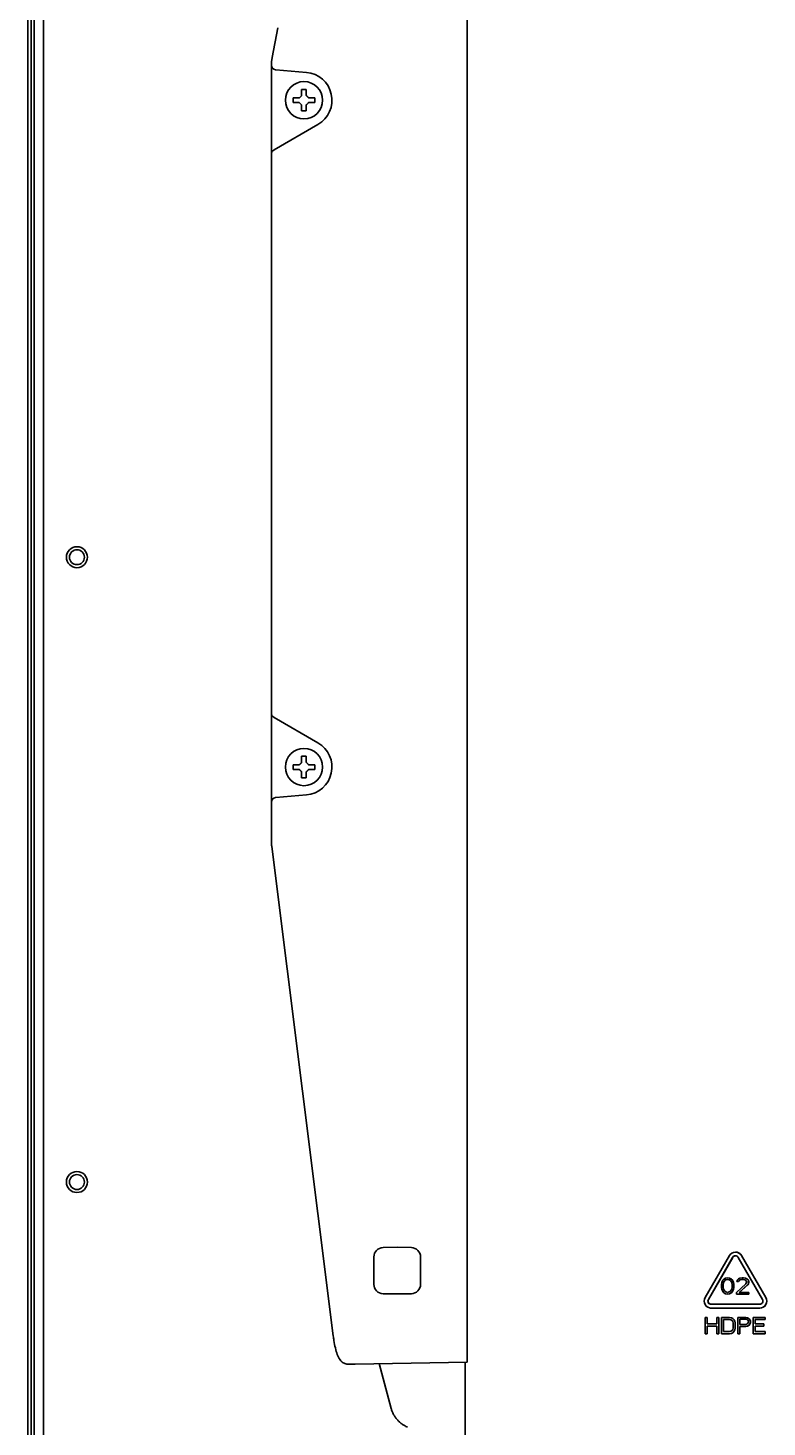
# Model space of a CAD drawing. Extents: x 6336 to 10269, y -393 to 3036.
# Drawn here: x 8426.8 to 8585.3, y 2512.2 to 2812.2 of the extents above; entities that cross this region are included whole.
import ezdxf

# ---------------------------------------------------------------- set-up
doc = ezdxf.new("R2010")
doc.units = 0
doc.header["$LTSCALE"] = 5
doc.layers.add('1', color=7, linetype='CONTINUOUS', true_color=0xffffff)

msp = doc.modelspace()

# ---------------------------------------------------------------- linework, layer by layer
at = {"layer": '1', "color": 7, "linetype": 'Continuous', "lineweight": 35}
for p, q in [((8426.77, 2898.93), (8426.77, 2249.53)), ((8428.07, 2264.33), (8428.07, 2899.73)), ((8427.46, 2252.53), (8427.46, 2895.93)), ((8430.07, 2853.71), (8430.07, 2359.74)), ((8520.97, 2561.44), (8520.97, 2827.06)), ((8480.33, 2812.23), (8479.12, 2805.93)), ((8478.97, 2804.96), (8479.12, 2805.93)), ((8478.97, 2804.28), (8478.97, 2804.96)), ((8478.97, 2802.27), (8478.97, 2804.28)), ((8479.96, 2803.28), (8479.89, 2803.28)), ((8486.5, 2802.7), (8479.96, 2803.28)), ((8478.97, 2787.47), (8478.97, 2802.27)), ((8483.67, 2796.73), (8483.67, 2797.23)), ((8483.67, 2796.23), (8483.67, 2796.73)), ((8488.27, 2797.23), (8488.27, 2796.73)), ((8488.27, 2796.73), (8488.27, 2796.23)), ((8479.55, 2786.09), (8488.97, 2791.53)), ((8478.97, 2785.18), (8478.97, 2787.47)), ((8478.97, 2665.27), (8478.97, 2785.18)), ((8479.47, 2786.05), (8479.55, 2786.09)), ((8478.97, 2662.98), (8478.97, 2665.27)), ((8479.55, 2664.37), (8479.47, 2664.41)), ((8488.97, 2658.92), (8479.55, 2664.37)), ((8478.97, 2648.18), (8478.97, 2662.98)), ((8483.67, 2653.73), (8483.67, 2654.23)), ((8483.67, 2653.23), (8483.67, 2653.73)), ((8488.27, 2654.23), (8488.27, 2653.73)), ((8488.27, 2653.73), (8488.27, 2653.23)), ((8478.97, 2646.17), (8478.97, 2648.18)), ((8479.89, 2647.17), (8479.96, 2647.18)), ((8479.96, 2647.18), (8486.5, 2647.75)), ((8478.97, 2637.85), (8478.97, 2646.17)), ((8479.04, 2636.69), (8492.25, 2531.72)), ((8520.97, 2558.51), (8520.97, 2561.44)), ((8520.97, 2556.25), (8520.97, 2558.51)), ((8520.97, 2553.32), (8520.97, 2556.25)), ((8502.94, 2550.67), (8505.97, 2550.73)), ((8505.97, 2550.73), (8509.01, 2550.67)), ((8520.97, 2538.24), (8520.97, 2553.32)), ((8500.97, 2542.78), (8500.97, 2548.67)), ((8510.97, 2548.67), (8510.97, 2542.78)), ((8577.21, 2548.95), (8572.02, 2539.95)), ((8577.91, 2548.55), (8572.71, 2539.55)), ((8572.71, 2539.55), (8577.9, 2548.55)), ((8577.91, 2548.55), (8577.9, 2548.55)), ((8578.88, 2549.65), (8578.87, 2549.66)), ((8579.12, 2548.55), (8584.31, 2539.55)), ((8579.81, 2548.95), (8579.81, 2548.95)), ((8585, 2539.95), (8579.81, 2548.95)), ((8579.81, 2548.95), (8585.01, 2539.95)), ((8575.58, 2543.16), (8575.51, 2542.78)), ((8575.51, 2542.78), (8575.51, 2542.12)), ((8575.51, 2542.12), (8575.58, 2541.74)), ((8575.66, 2543.38), (8575.58, 2543.16)), ((8575.58, 2541.74), (8575.66, 2541.52)), ((8575.8, 2543.68), (8575.66, 2543.38)), ((8575.66, 2541.52), (8575.8, 2541.22)), ((8576.02, 2543.9), (8575.8, 2543.68)), ((8575.87, 2542.71), (8575.95, 2543.16)), ((8575.87, 2542.71), (8575.88, 2542.71)), ((8575.87, 2542.19), (8575.87, 2542.71)), ((8575.88, 2542.19), (8575.87, 2542.19)), ((8575.95, 2541.74), (8575.87, 2542.19)), ((8575.95, 2543.16), (8575.88, 2542.71)), ((8575.88, 2542.71), (8575.88, 2542.19)), ((8575.88, 2542.19), (8575.95, 2541.74)), ((8576.24, 2543.6), (8575.95, 2543.16)), ((8575.95, 2543.16), (8576.24, 2543.6)), ((8575.95, 2543.16), (8575.95, 2543.16)), ((8575.95, 2541.74), (8576.24, 2541.29)), ((8575.95, 2541.74), (8575.95, 2541.74)), ((8576.24, 2541.3), (8575.95, 2541.74)), ((8576.38, 2544.13), (8576.02, 2543.9)), ((8576.46, 2543.75), (8576.24, 2543.6)), ((8576.24, 2543.6), (8576.46, 2543.75)), ((8576.24, 2543.6), (8576.24, 2543.6)), ((8576.82, 2544.2), (8576.38, 2544.13)), ((8576.83, 2543.83), (8576.46, 2543.75)), ((8576.46, 2543.75), (8576.82, 2543.83)), ((8576.46, 2543.75), (8576.46, 2543.75)), ((8577.26, 2544.13), (8576.82, 2544.2)), ((8576.83, 2543.83), (8576.82, 2543.83)), ((8576.82, 2543.83), (8577.19, 2543.75)), ((8577.19, 2543.75), (8576.83, 2543.83)), ((8577.19, 2543.75), (8577.41, 2543.6)), ((8577.26, 2544.12), (8577.26, 2544.13)), ((8577.62, 2543.9), (8577.26, 2544.13)), ((8577.26, 2544.12), (8577.63, 2543.9)), ((8577.41, 2543.6), (8577.7, 2543.16)), ((8577.7, 2541.74), (8577.41, 2541.3)), ((8577.63, 2543.9), (8577.62, 2543.9)), ((8577.84, 2543.68), (8577.62, 2543.9)), ((8577.63, 2543.9), (8577.85, 2543.68)), ((8577.7, 2543.16), (8577.77, 2542.71)), ((8577.77, 2542.19), (8577.7, 2541.74)), ((8577.77, 2542.71), (8577.77, 2542.19)), ((8577.85, 2543.68), (8577.84, 2543.68)), ((8577.99, 2543.38), (8577.84, 2543.68)), ((8577.84, 2541.22), (8577.99, 2541.52)), ((8577.85, 2543.68), (8577.99, 2543.38)), ((8577.99, 2541.52), (8577.85, 2541.22)), ((8577.99, 2543.38), (8578.07, 2543.16)), ((8577.99, 2543.38), (8577.99, 2543.38)), ((8578.06, 2543.16), (8577.99, 2543.38)), ((8578.07, 2541.74), (8577.99, 2541.52)), ((8577.99, 2541.52), (8578.06, 2541.74)), ((8577.99, 2541.52), (8577.99, 2541.52)), ((8578.07, 2543.16), (8578.06, 2543.16)), ((8578.13, 2542.79), (8578.06, 2543.16)), ((8578.06, 2541.74), (8578.13, 2542.12)), ((8578.07, 2541.74), (8578.06, 2541.74)), ((8578.07, 2543.16), (8578.14, 2542.78)), ((8578.14, 2542.11), (8578.07, 2541.74)), ((8578.14, 2542.78), (8578.13, 2542.79)), ((8578.13, 2542.12), (8578.13, 2542.79)), ((8578.14, 2542.11), (8578.13, 2542.12)), ((8578.14, 2542.78), (8578.14, 2542.11)), ((8580.76, 2542.93), (8578.72, 2541.07)), ((8578.86, 2543.68), (8578.79, 2543.38)), ((8578.8, 2543.38), (8578.79, 2543.38)), ((8578.79, 2543.38), (8579.16, 2543.38)), ((8579.16, 2543.38), (8578.8, 2543.38)), ((8579.16, 2543.98), (8578.86, 2543.68)), ((8579.45, 2544.13), (8579.16, 2543.98)), ((8579.31, 2543.6), (8579.16, 2543.38)), ((8579.16, 2543.38), (8579.3, 2543.6)), ((8579.16, 2543.38), (8579.16, 2543.38)), ((8579.3, 2543.6), (8579.52, 2543.75)), ((8579.31, 2543.6), (8579.3, 2543.6)), ((8579.3, 2541.07), (8581.12, 2542.71)), ((8579.53, 2543.75), (8579.31, 2543.6)), ((8581.13, 2542.71), (8579.31, 2541.07)), ((8579.96, 2544.2), (8579.45, 2544.13)), ((8579.52, 2543.75), (8579.88, 2543.83)), ((8579.53, 2543.75), (8579.52, 2543.75)), ((8579.89, 2543.83), (8579.53, 2543.75)), ((8579.89, 2543.83), (8579.88, 2543.83)), ((8579.88, 2543.83), (8580.18, 2543.83)), ((8580.18, 2543.83), (8579.89, 2543.83)), ((8580.25, 2544.2), (8579.96, 2544.2)), ((8580.54, 2543.75), (8580.18, 2543.83)), ((8580.18, 2543.83), (8580.18, 2543.83)), ((8580.18, 2543.83), (8580.54, 2543.75)), ((8580.69, 2544.13), (8580.25, 2544.2)), ((8580.54, 2543.75), (8580.76, 2543.61)), ((8580.69, 2544.13), (8580.98, 2543.98)), ((8580.69, 2544.13), (8580.69, 2544.13)), ((8580.98, 2543.98), (8580.69, 2544.13)), ((8580.76, 2543.61), (8580.9, 2543.38)), ((8580.9, 2543.23), (8580.76, 2542.93)), ((8580.9, 2543.38), (8580.9, 2543.23)), ((8580.98, 2543.98), (8581.27, 2543.68)), ((8580.98, 2543.98), (8580.98, 2543.98)), ((8581.27, 2543.68), (8580.98, 2543.98)), ((8581.12, 2542.71), (8581.27, 2542.93)), ((8581.13, 2542.71), (8581.12, 2542.71)), ((8581.27, 2542.93), (8581.13, 2542.71)), ((8581.27, 2543.68), (8581.35, 2543.38)), ((8581.27, 2543.68), (8581.27, 2543.68)), ((8581.34, 2543.38), (8581.27, 2543.68)), ((8581.35, 2543.23), (8581.27, 2542.93)), ((8581.27, 2542.93), (8581.34, 2543.23)), ((8581.27, 2542.93), (8581.27, 2542.93)), ((8581.35, 2543.38), (8581.34, 2543.38)), ((8581.34, 2543.23), (8581.34, 2543.38)), ((8581.35, 2543.23), (8581.34, 2543.23)), ((8581.35, 2543.38), (8581.35, 2543.23)), ((8505.97, 2540.73), (8502.94, 2540.78)), ((8509.01, 2540.78), (8505.97, 2540.73)), ((8572.71, 2539.55), (8572.71, 2539.55)), ((8583.7, 2538.5), (8573.31, 2538.5)), ((8575.8, 2541.22), (8576.02, 2541)), ((8576.02, 2541), (8576.38, 2540.77)), ((8576.24, 2541.29), (8576.24, 2541.3)), ((8576.46, 2541.15), (8576.24, 2541.3)), ((8576.24, 2541.29), (8576.46, 2541.15)), ((8576.39, 2540.77), (8576.38, 2540.77)), ((8576.38, 2540.77), (8576.82, 2540.7)), ((8576.83, 2540.7), (8576.39, 2540.77)), ((8576.82, 2541.07), (8576.46, 2541.15)), ((8577.19, 2541.15), (8576.82, 2541.07)), ((8576.82, 2540.7), (8577.26, 2540.77)), ((8576.83, 2540.7), (8576.82, 2540.7)), ((8577.26, 2540.77), (8576.83, 2540.7)), ((8577.41, 2541.3), (8577.19, 2541.15)), ((8577.63, 2541), (8577.26, 2540.77)), ((8577.26, 2540.77), (8577.62, 2541)), ((8577.26, 2540.77), (8577.26, 2540.77)), ((8577.62, 2541), (8577.84, 2541.22)), ((8577.63, 2541), (8577.62, 2541)), ((8577.85, 2541.22), (8577.63, 2541)), ((8577.85, 2541.22), (8577.84, 2541.22)), ((8578.72, 2541.07), (8578.72, 2540.7)), ((8581.35, 2540.7), (8578.72, 2540.7)), ((8578.72, 2540.7), (8578.72, 2540.7)), ((8578.72, 2540.7), (8581.34, 2540.7)), ((8581.34, 2541.07), (8579.3, 2541.07)), ((8581.35, 2541.07), (8581.34, 2541.07)), ((8581.34, 2540.7), (8581.34, 2541.07)), ((8581.35, 2540.7), (8581.34, 2540.7)), ((8581.35, 2541.07), (8581.35, 2540.7)), ((8585.01, 2539.95), (8585, 2539.95)), ((8520.97, 2535.29), (8520.97, 2538.24)), ((8572.45, 2535.7), (8572.01, 2535.7)), ((8572.01, 2535.7), (8572.01, 2532.2)), ((8572.45, 2535.7), (8572.45, 2535.7)), ((8572.45, 2534.29), (8572.45, 2535.7)), ((8572.45, 2535.7), (8572.45, 2534.29)), ((8572.95, 2537.75), (8572.96, 2537.74)), ((8573.32, 2537.7), (8573.31, 2537.7)), ((8573.31, 2537.7), (8583.7, 2537.7)), ((8583.71, 2537.7), (8573.32, 2537.7)), ((8574.93, 2535.7), (8574.49, 2535.7)), ((8574.49, 2535.7), (8574.49, 2534.29)), ((8574.93, 2535.7), (8574.93, 2535.7)), ((8574.93, 2532.2), (8574.93, 2535.7)), ((8574.93, 2535.7), (8574.93, 2532.2)), ((8575.51, 2535.7), (8575.51, 2532.2)), ((8577.26, 2535.7), (8575.51, 2535.7)), ((8577.62, 2535.63), (8577.26, 2535.7)), ((8577.63, 2535.62), (8577.62, 2535.63)), ((8577.91, 2535.48), (8577.62, 2535.63)), ((8577.63, 2535.62), (8577.92, 2535.48)), ((8577.92, 2535.48), (8577.91, 2535.48)), ((8578.2, 2535.18), (8577.91, 2535.48)), ((8577.92, 2535.48), (8578.21, 2535.18)), ((8580.75, 2535.7), (8579.01, 2535.7)), ((8579.01, 2535.7), (8579.01, 2532.2)), ((8579.45, 2535.33), (8579.44, 2535.33)), ((8579.44, 2534.21), (8579.44, 2535.33)), ((8579.44, 2535.33), (8580.83, 2535.33)), ((8579.45, 2535.33), (8579.45, 2534.21)), ((8580.83, 2535.33), (8579.45, 2535.33)), ((8581.12, 2535.63), (8580.75, 2535.7)), ((8580.83, 2535.33), (8581.05, 2535.25)), ((8581.12, 2535.63), (8581.12, 2535.63)), ((8581.41, 2535.4), (8581.12, 2535.63)), ((8581.12, 2535.63), (8581.42, 2535.4)), ((8581.42, 2535.4), (8581.41, 2535.4)), ((8581.63, 2535.11), (8581.41, 2535.4)), ((8581.42, 2535.4), (8581.63, 2535.1)), ((8584.91, 2535.7), (8582.29, 2535.7)), ((8582.29, 2535.7), (8582.29, 2532.2)), ((8583.71, 2537.7), (8583.7, 2537.7)), ((8584.91, 2535.7), (8584.91, 2535.7)), ((8584.91, 2535.25), (8584.91, 2535.7)), ((8584.91, 2535.7), (8584.91, 2535.25)), ((8520.97, 2533.52), (8520.97, 2535.29)), ((8520.97, 2530.56), (8520.97, 2533.52)), ((8574.49, 2534.29), (8572.45, 2534.29)), ((8572.45, 2533.84), (8572.45, 2533.84)), ((8572.45, 2533.84), (8574.49, 2533.84)), ((8572.45, 2532.2), (8572.45, 2533.84)), ((8574.49, 2533.84), (8572.45, 2533.84)), ((8572.45, 2533.84), (8572.45, 2532.2)), ((8574.49, 2533.84), (8574.49, 2532.2)), ((8575.95, 2535.25), (8575.95, 2532.65)), ((8577.26, 2535.25), (8575.95, 2535.25)), ((8575.95, 2535.25), (8575.95, 2535.25)), ((8575.95, 2532.65), (8575.95, 2535.25)), ((8575.95, 2535.25), (8577.26, 2535.25)), ((8577.26, 2532.65), (8575.95, 2532.65)), ((8577.26, 2535.25), (8577.55, 2535.18)), ((8577.55, 2532.72), (8577.26, 2532.65)), ((8577.55, 2535.18), (8577.77, 2535.03)), ((8577.77, 2532.87), (8577.55, 2532.72)), ((8577.62, 2532.28), (8577.91, 2532.42)), ((8577.92, 2532.42), (8577.63, 2532.27)), ((8577.77, 2535.03), (8577.91, 2534.81)), ((8577.91, 2533.09), (8577.77, 2532.87)), ((8577.91, 2534.81), (8577.99, 2534.51)), ((8577.99, 2533.39), (8577.91, 2533.09)), ((8577.91, 2532.42), (8578.2, 2532.72)), ((8577.92, 2532.42), (8577.91, 2532.42)), ((8578.21, 2532.72), (8577.92, 2532.42)), ((8577.99, 2534.51), (8577.99, 2533.39)), ((8578.21, 2535.18), (8578.2, 2535.18)), ((8578.35, 2534.88), (8578.2, 2535.18)), ((8578.2, 2532.72), (8578.35, 2533.02)), ((8578.21, 2532.72), (8578.2, 2532.72)), ((8578.21, 2535.18), (8578.36, 2534.88)), ((8578.36, 2533.02), (8578.21, 2532.72)), ((8578.36, 2534.88), (8578.35, 2534.88)), ((8578.42, 2534.51), (8578.35, 2534.88)), ((8578.35, 2533.02), (8578.42, 2533.39)), ((8578.36, 2533.02), (8578.35, 2533.02)), ((8578.36, 2534.88), (8578.43, 2534.51)), ((8578.43, 2533.39), (8578.36, 2533.02)), ((8578.43, 2534.51), (8578.42, 2534.51)), ((8578.42, 2533.39), (8578.42, 2534.51)), ((8578.43, 2533.39), (8578.42, 2533.39)), ((8578.43, 2534.51), (8578.43, 2533.39)), ((8580.83, 2534.21), (8579.44, 2534.21)), ((8579.45, 2533.76), (8579.44, 2533.76)), ((8579.44, 2532.2), (8579.44, 2533.76)), ((8579.44, 2533.76), (8580.75, 2533.76)), ((8580.76, 2533.76), (8579.45, 2533.76)), ((8579.45, 2533.76), (8579.45, 2532.2)), ((8580.75, 2533.76), (8581.12, 2533.84)), ((8580.76, 2533.76), (8580.75, 2533.76)), ((8581.12, 2533.84), (8580.76, 2533.76)), ((8581.05, 2534.29), (8580.83, 2534.21)), ((8581.05, 2535.25), (8581.19, 2535.11)), ((8581.19, 2534.43), (8581.05, 2534.29)), ((8581.12, 2533.84), (8581.41, 2534.06)), ((8581.42, 2534.06), (8581.12, 2533.84)), ((8581.12, 2533.84), (8581.12, 2533.84)), ((8581.19, 2535.11), (8581.27, 2534.88)), ((8581.27, 2534.66), (8581.19, 2534.43)), ((8581.27, 2534.88), (8581.27, 2534.66)), ((8581.41, 2534.06), (8581.63, 2534.36)), ((8581.42, 2534.06), (8581.41, 2534.06)), ((8581.63, 2534.36), (8581.42, 2534.06)), ((8581.63, 2535.1), (8581.63, 2535.11)), ((8581.7, 2534.88), (8581.63, 2535.11)), ((8581.63, 2535.1), (8581.71, 2534.88)), ((8581.63, 2534.36), (8581.7, 2534.58)), ((8581.71, 2534.58), (8581.63, 2534.36)), ((8581.63, 2534.36), (8581.63, 2534.36)), ((8581.7, 2534.58), (8581.7, 2534.88)), ((8581.7, 2534.88), (8581.71, 2534.88)), ((8581.71, 2534.58), (8581.7, 2534.58)), ((8581.71, 2534.88), (8581.71, 2534.58)), ((8582.73, 2535.25), (8582.72, 2535.25)), ((8582.72, 2534.29), (8582.72, 2535.25)), ((8582.72, 2535.25), (8584.91, 2535.25)), ((8584.62, 2534.29), (8582.72, 2534.29)), ((8582.73, 2533.84), (8582.72, 2533.84)), ((8582.72, 2532.65), (8582.72, 2533.84)), ((8582.72, 2533.84), (8584.62, 2533.84)), ((8584.91, 2532.65), (8582.72, 2532.65)), ((8584.91, 2535.25), (8582.73, 2535.25)), ((8582.73, 2535.25), (8582.73, 2534.29)), ((8584.62, 2533.84), (8582.73, 2533.84)), ((8582.73, 2533.84), (8582.73, 2532.65)), ((8584.62, 2534.28), (8584.62, 2534.29)), ((8584.62, 2533.84), (8584.62, 2534.29)), ((8584.62, 2534.28), (8584.62, 2533.84)), ((8584.62, 2533.84), (8584.62, 2533.84)), ((8584.91, 2535.25), (8584.91, 2535.25)), ((8584.91, 2532.2), (8584.91, 2532.65)), ((8584.91, 2532.65), (8584.91, 2532.65)), ((8584.91, 2532.65), (8584.91, 2532.2)), ((8520.97, 2527.61), (8520.97, 2530.56)), ((8572.02, 2532.2), (8572.01, 2532.2)), ((8572.01, 2532.2), (8572.45, 2532.2)), ((8572.45, 2532.2), (8572.02, 2532.2)), ((8572.45, 2532.2), (8572.45, 2532.2)), ((8574.49, 2532.2), (8574.93, 2532.2)), ((8574.49, 2532.2), (8574.49, 2532.2)), ((8574.93, 2532.2), (8574.49, 2532.2)), ((8574.93, 2532.2), (8574.93, 2532.2)), ((8575.51, 2532.2), (8575.51, 2532.2)), ((8575.51, 2532.2), (8577.26, 2532.2)), ((8577.26, 2532.2), (8575.51, 2532.2)), ((8577.26, 2532.2), (8577.62, 2532.28)), ((8577.63, 2532.27), (8577.26, 2532.2)), ((8577.26, 2532.2), (8577.26, 2532.2)), ((8577.63, 2532.27), (8577.62, 2532.28)), ((8579.01, 2532.2), (8579.01, 2532.2)), ((8579.01, 2532.2), (8579.44, 2532.2)), ((8579.45, 2532.2), (8579.01, 2532.2)), ((8579.45, 2532.2), (8579.44, 2532.2)), ((8582.29, 2532.2), (8584.91, 2532.2)), ((8582.29, 2532.2), (8582.29, 2532.2)), ((8584.91, 2532.2), (8582.29, 2532.2)), ((8584.91, 2532.2), (8584.91, 2532.2)), ((8520.97, 2527.61), (8520.97, 2526.11)), ((8496, 2525.67), (8495.46, 2525.66)), ((8496.96, 2525.69), (8496, 2525.67)), ((8520.97, 2526.11), (8496.96, 2525.69)), ((8504.67, 2516.17), (8502.1, 2525.78))]:
    msp.add_line(p, q, dxfattribs=at)
for centre, radius in [((8485.97, 2796.73), 4), ((8437.27, 2698.73), 2.25), ((8437.27, 2698.73), 1.6), ((8485.97, 2653.73), 4), ((8437.27, 2564.73), 2.25), ((8437.27, 2564.73), 1.6)]:
    msp.add_circle(centre, radius, dxfattribs=at)
for centre, radius, start, end in [((8479.97, 2804.28), 1, 180, 265), ((8485.97, 2796.73), 6, 300, 85), ((8479.97, 2785.18), 1, 120, 180), ((8479.97, 2665.27), 1, 180, 240), ((8485.97, 2653.73), 6, 275, 60), ((8479.97, 2646.17), 1, 95, 180), ((8502.97, 2548.67), 2, 91, 180), ((8508.97, 2548.67), 2, 0, 89), ((8502.97, 2542.78), 2, 180, 269), ((8508.97, 2542.78), 2, 271, 0)]:
    msp.add_arc(centre, radius, start, end, dxfattribs=at)
for centre, major_axis, start_param, end_param in [((8578.51, 2548.2), (-0.36, -1.46), 2.339425, 4.43382), ((8578.51, 2548.2), (0.17, 0.679), 5.481018, 7.575413), ((8578.51, 2548.2), (-0.17, -0.679), 3.141609, 4.43382), ((8578.51, 2548.2), (0.36, 1.46), 5.481018, 6.283203), ((8573.31, 2539.2), (-0.36, -1.46), 4.43382, 6.528215), ((8573.31, 2539.2), (0.17, 0.679), 1.292228, 3.386623), ((8573.32, 2539.2), (-0.17, -0.679), 4.43382, 6.283177), ((8583.7, 2539.2), (-0.36, -1.46), 0.24503, 2.339425), ((8583.7, 2539.2), (0.17, 0.679), 3.386623, 5.481018), ((8583.71, 2539.2), (0.36, 1.46), 3.386623, 5.481018), ((8573.32, 2539.2), (0.36, 1.46), 3.141577, 3.386623)]:
    msp.add_ellipse(centre, major_axis=major_axis, ratio=0.999838, start_param=start_param, end_param=end_param, dxfattribs=at)
for points, knots in [([(8483.67, 2797.23), (8483.88, 2797.23), (8484.09, 2797.23), (8484.41, 2797.23), (8484.52, 2797.23), (8484.74, 2797.23), (8484.86, 2797.23), (8484.97, 2797.23)], [0, 0, 0, 0, 0.5, 0.5, 0.75, 0.75, 1, 1, 1, 1]), ([(8486.47, 2799.03), (8486.47, 2798.82), (8486.47, 2798.61), (8486.47, 2798.29), (8486.47, 2798.18), (8486.47, 2797.95), (8486.47, 2797.84), (8486.47, 2797.73)], [0, 0, 0, 0, 0.5, 0.5, 0.75, 0.75, 1, 1, 1, 1]), ([(8485.47, 2794.43), (8485.47, 2794.63), (8485.47, 2794.84), (8485.47, 2795.16), (8485.47, 2795.27), (8485.47, 2795.5), (8485.47, 2795.61), (8485.47, 2795.73)], [0, 0, 0, 0, 0.5, 0.5, 0.75, 0.75, 1, 1, 1, 1]), ([(8488.27, 2796.23), (8488.07, 2796.23), (8487.86, 2796.23), (8487.54, 2796.23), (8487.43, 2796.23), (8487.2, 2796.23), (8487.09, 2796.23), (8486.97, 2796.23)], [0, 0, 0, 0, 0.5, 0.5, 0.75, 0.75, 1, 1, 1, 1]), ([(8486.47, 2656.03), (8486.47, 2655.82), (8486.47, 2655.61), (8486.47, 2655.29), (8486.47, 2655.18), (8486.47, 2654.95), (8486.47, 2654.84), (8486.47, 2654.73)], [0, 0, 0, 0, 0.5, 0.5, 0.75, 0.75, 1, 1, 1, 1]), ([(8483.67, 2654.23), (8483.88, 2654.23), (8484.09, 2654.23), (8484.41, 2654.23), (8484.52, 2654.23), (8484.74, 2654.23), (8484.86, 2654.23), (8484.97, 2654.23)], [0, 0, 0, 0, 0.5, 0.5, 0.75, 0.75, 1, 1, 1, 1]), ([(8485.47, 2651.43), (8485.47, 2651.63), (8485.47, 2651.84), (8485.47, 2652.16), (8485.47, 2652.27), (8485.47, 2652.5), (8485.47, 2652.61), (8485.47, 2652.73)], [0, 0, 0, 0, 0.5, 0.5, 0.75, 0.75, 1, 1, 1, 1]), ([(8488.27, 2653.23), (8488.07, 2653.23), (8487.86, 2653.23), (8487.54, 2653.23), (8487.43, 2653.23), (8487.2, 2653.23), (8487.09, 2653.23), (8486.97, 2653.23)], [0, 0, 0, 0, 0.5, 0.5, 0.75, 0.75, 1, 1, 1, 1]), ([(8492.25, 2531.72), (8492.29, 2531.4), (8492.42, 2530.46), (8492.69, 2529.07), (8493.11, 2527.67), (8493.58, 2526.7), (8494.27, 2525.97), (8494.97, 2525.69), (8495.36, 2525.66), (8495.46, 2525.66)], [0, 0, 0, 0, 0.10018, 0.295503, 0.496793, 0.714677, 0.849634, 0.961722, 1, 1, 1, 1]), ([(8508.16, 2512.19), (8507.95, 2512.28), (8507.74, 2512.38), (8507.35, 2512.6), (8507.15, 2512.72), (8506.88, 2512.92), (8506.79, 2512.99), (8506.65, 2513.1), (8506.61, 2513.13), (8506.52, 2513.21), (8506.48, 2513.25), (8506.27, 2513.44), (8506.11, 2513.6), (8505.81, 2513.95), (8505.67, 2514.12), (8505.47, 2514.41), (8505.41, 2514.5), (8505.32, 2514.65), (8505.29, 2514.7), (8505.23, 2514.8), (8505.21, 2514.85), (8505.07, 2515.1), (8504.88, 2515.52), (8504.73, 2515.95), (8504.67, 2516.17)], [0, 0, 0, 0, 0.125, 0.125, 0.25, 0.25, 0.3125, 0.3125, 0.34375, 0.34375, 0.375, 0.375, 0.5, 0.5, 0.625, 0.625, 0.6875, 0.6875, 0.71875, 0.71875, 0.75, 0.75, 0.875, 1, 1, 1, 1])]:
    msp.add_open_spline(points, degree=3, knots=knots, dxfattribs=at)
for points, degree in [([(8484.97, 2797.23), (8485, 2797.25), (8485.04, 2797.3), (8485.12, 2797.37), (8485.19, 2797.44), (8485.26, 2797.51), (8485.33, 2797.58), (8485.4, 2797.65), (8485.45, 2797.7), (8485.47, 2797.73)], 3), ([(8485.47, 2797.73), (8485.47, 2797.78), (8485.47, 2797.89), (8485.47, 2798.05), (8485.47, 2798.21), (8485.47, 2798.36), (8485.47, 2798.52), (8485.47, 2798.67), (8485.47, 2798.84), (8485.47, 2798.96), (8485.47, 2799.03)], 3), ([(8485.47, 2799.03), (8485.64, 2799.03), (8485.97, 2799.03), (8486.31, 2799.03), (8486.47, 2799.03)], 3), ([(8486.47, 2797.73), (8486.5, 2797.7), (8486.55, 2797.65), (8486.62, 2797.58), (8486.7, 2797.5), (8486.77, 2797.43), (8486.83, 2797.36), (8486.9, 2797.3), (8486.95, 2797.25), (8486.97, 2797.23)], 3), ([(8486.97, 2797.23), (8487.03, 2797.23), (8487.14, 2797.23), (8487.3, 2797.23), (8487.46, 2797.23), (8487.61, 2797.23), (8487.76, 2797.23), (8487.92, 2797.23), (8488.09, 2797.23), (8488.21, 2797.23), (8488.27, 2797.23)], 3), ([(8484.97, 2796.23), (8484.92, 2796.23), (8484.81, 2796.23), (8484.65, 2796.23), (8484.49, 2796.23), (8484.33, 2796.23), (8484.18, 2796.23), (8484.03, 2796.23), (8483.86, 2796.23), (8483.74, 2796.23), (8483.67, 2796.23)], 3), ([(8485.47, 2795.73), (8485.45, 2795.75), (8485.4, 2795.8), (8485.32, 2795.88), (8485.25, 2795.95), (8485.18, 2796.02), (8485.11, 2796.09), (8485.04, 2796.16), (8485, 2796.2), (8484.97, 2796.23)], 3), ([(8486.47, 2794.43), (8486.31, 2794.43), (8485.97, 2794.43), (8485.64, 2794.43), (8485.47, 2794.43)], 3), ([(8486.97, 2796.23), (8486.95, 2796.2), (8486.9, 2796.15), (8486.83, 2796.08), (8486.76, 2796.01), (8486.69, 2795.94), (8486.62, 2795.87), (8486.54, 2795.8), (8486.5, 2795.75), (8486.47, 2795.73)], 3), ([(8486.47, 2795.73), (8486.47, 2795.67), (8486.47, 2795.56), (8486.47, 2795.4), (8486.47, 2795.24), (8486.47, 2795.09), (8486.47, 2794.94), (8486.47, 2794.78), (8486.47, 2794.61), (8486.47, 2794.49), (8486.47, 2794.43)], 3), ([(8485.47, 2654.73), (8485.47, 2654.78), (8485.47, 2654.89), (8485.47, 2655.05), (8485.47, 2655.21), (8485.47, 2655.36), (8485.47, 2655.52), (8485.47, 2655.67), (8485.47, 2655.84), (8485.47, 2655.96), (8485.47, 2656.03)], 3), ([(8485.47, 2656.03), (8485.64, 2656.03), (8485.97, 2656.03), (8486.31, 2656.03), (8486.47, 2656.03)], 3), ([(8484.97, 2653.23), (8484.92, 2653.23), (8484.81, 2653.23), (8484.65, 2653.23), (8484.49, 2653.23), (8484.33, 2653.23), (8484.18, 2653.23), (8484.03, 2653.23), (8483.86, 2653.23), (8483.74, 2653.23), (8483.67, 2653.23)], 3), ([(8484.97, 2654.23), (8485, 2654.25), (8485.04, 2654.3), (8485.12, 2654.37), (8485.19, 2654.44), (8485.26, 2654.51), (8485.33, 2654.58), (8485.4, 2654.65), (8485.45, 2654.7), (8485.47, 2654.73)], 3), ([(8485.47, 2652.73), (8485.45, 2652.75), (8485.4, 2652.8), (8485.32, 2652.88), (8485.25, 2652.95), (8485.18, 2653.02), (8485.11, 2653.09), (8485.04, 2653.16), (8485, 2653.2), (8484.97, 2653.23)], 3), ([(8486.47, 2654.73), (8486.5, 2654.7), (8486.55, 2654.65), (8486.62, 2654.58), (8486.7, 2654.5), (8486.77, 2654.43), (8486.83, 2654.36), (8486.9, 2654.3), (8486.95, 2654.25), (8486.97, 2654.23)], 3), ([(8486.97, 2653.23), (8486.95, 2653.2), (8486.9, 2653.15), (8486.83, 2653.08), (8486.76, 2653.01), (8486.69, 2652.94), (8486.62, 2652.87), (8486.54, 2652.8), (8486.5, 2652.75), (8486.47, 2652.73)], 3), ([(8486.47, 2652.73), (8486.47, 2652.67), (8486.47, 2652.56), (8486.47, 2652.4), (8486.47, 2652.24), (8486.47, 2652.09), (8486.47, 2651.94), (8486.47, 2651.78), (8486.47, 2651.61), (8486.47, 2651.49), (8486.47, 2651.43)], 3), ([(8486.97, 2654.23), (8487.03, 2654.23), (8487.14, 2654.23), (8487.3, 2654.23), (8487.46, 2654.23), (8487.61, 2654.23), (8487.76, 2654.23), (8487.92, 2654.23), (8488.09, 2654.23), (8488.21, 2654.23), (8488.27, 2654.23)], 3), ([(8486.47, 2651.43), (8486.31, 2651.43), (8485.97, 2651.43), (8485.64, 2651.43), (8485.47, 2651.43)], 3), ([(8478.97, 2637.86), (8479.05, 2636.64)], 1), ([(8520.53, 2509.65), (8520.55, 2517.96), (8520.56, 2526.11)], 2)]:
    msp.add_open_spline(points, degree=degree, dxfattribs=at)

doc.saveas('drawing.dxf')
